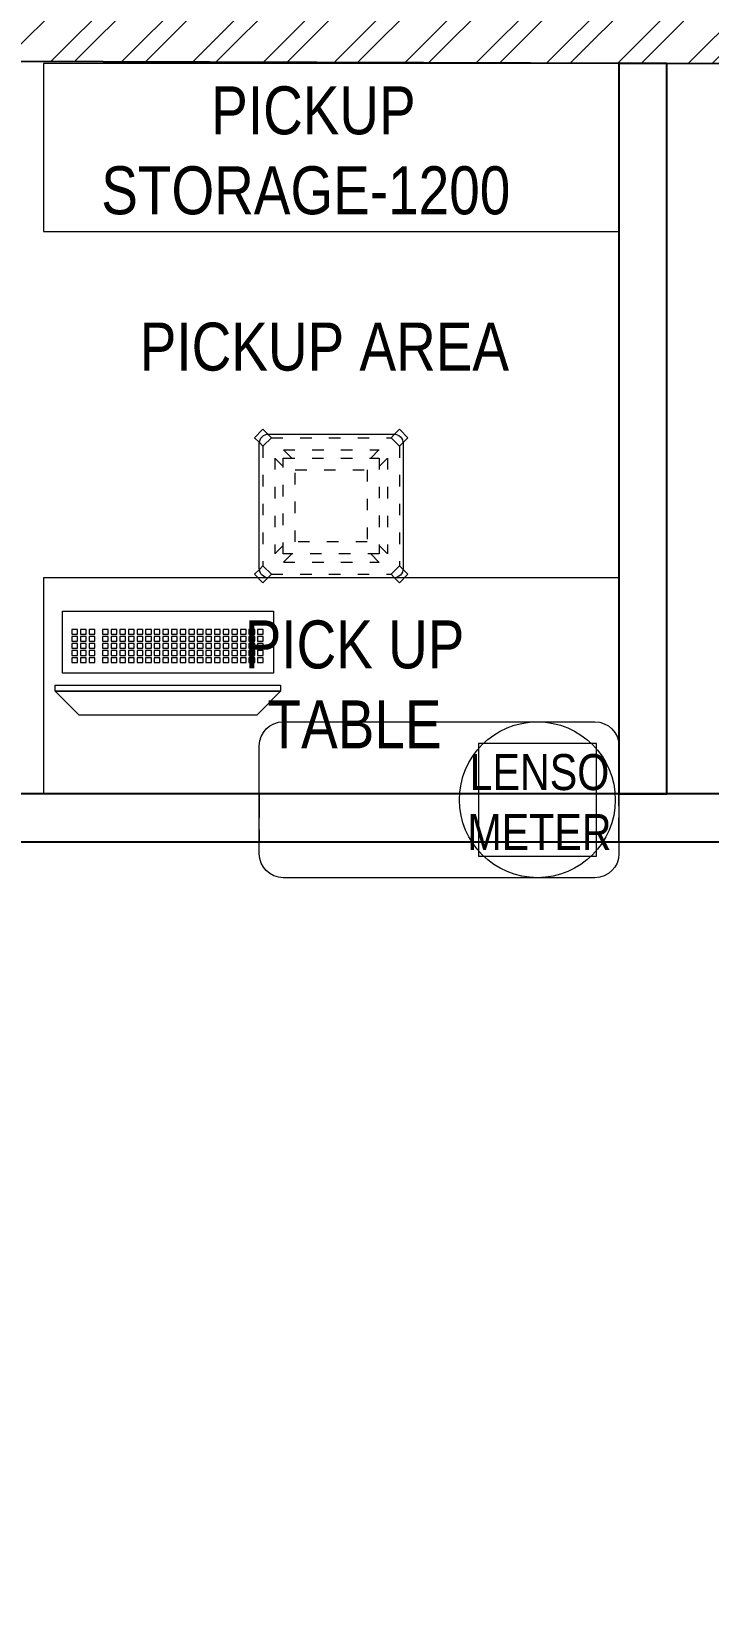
# Model space of a CAD drawing. Header units: millimetres. Extents: x 1938400 to 1950615, y 37176 to 49190.
# Drawn here: x 1941642 to 1943054, y 43253 to 46539 of the extents above; entities that cross this region are included whole.
import ezdxf

# ---------------------------------------------------------------- set-up
doc = ezdxf.new("R2010")
doc.units = ezdxf.units.MM
doc.header["$LTSCALE"] = 40
for name, pattern in [('a_p6_plan_L18$0$HIDDEN', [0.375, 0.25, -0.125]), ('ACAD_ISO03W100', [30, 12, -18]), ('CONTINOUS', [0])]:
    doc.linetypes.add(name, pattern=pattern)
doc.layers.add('A-CARPET AREA', color=3, linetype='CONTINOUS', lineweight=0, true_color=0x0aff0a)
doc.layers.add('A-WALL', color=1, linetype='Continuous')
for name, color, linetype, lineweight in [('LENS-CURTAIN', 5, 'a_p6_plan_L18$0$HIDDEN', 9), ('LENS-PARTITION', 21, 'Continuous', 25), ('LENS-TEXT', 31, 'Continuous', 5), ('LK-EQPMT', 3, 'Continuous', 18), ('LK-FF&E WALL', 1, 'Continuous', 9), ('LK-IT', 3, 'Continuous', 18), ('LN-ELEVATION-1', 81, 'Continuous', 13), ('LN-ELEVATION-2', 103, 'Continuous', 20), ('LN-ELEVATION-3', 125, 'a_p6_plan_L18$0$HIDDEN', 18), ('LN-ELEVATION-5', 167, 'Continuous', 5), ('LN-HATCH', 251, 'Continuous', 0)]:
    doc.layers.add(name, color=color, linetype=linetype, lineweight=lineweight)
doc.styles.add('LK TXT', font='Gill Sans MT Condensed Regular.ttf')

# ---------------------------------------------------------------- blocks, each defined once
blk = doc.blocks.new('*U34')
at = {"layer": 'LK-EQPMT', "ltscale": 12}
blk.add_lwpolyline([(5.986879315214991, 4.914598100478997), (-5.986879315214991, 4.914598100478997), (-5.986879315214991, -4.914598100478997), (5.986879315214991, -4.914598100478997)], close=True, dxfattribs=at)
blk = doc.blocks.new('*U35')
at = {"color": 0, "linetype": 'ByBlock', "lineweight": -2, "transparency": 16777216}
for p in [(0, 0), (17.96063794564497, 0), (35.92127589128995, 0), (53.88191383693492, 0), (71.8425517825799, 0), (89.80318972822487, 0), (107.7638276738698, 0), (125.7244656195148, 0), (143.6851035651598, 0), (161.6457415108048, 0), (179.6063794564497, 0), (197.5670174020947, 0), (215.5276553477397, 0), (233.4882932933847, 0), (251.4489312390296, 0), (269.4095691846746, 0), (287.3702071303196, 0), (305.3308450759646, 0), (323.2914830216096, 0), (-9e-16, -14.74379430143699), (-1.8e-15, -29.48758860287398), (17.96063794564497, -14.74379430143699), (17.96063794564497, -29.48758860287398), (35.92127589128995, -14.74379430143699), (35.92127589128995, -29.48758860287398), (53.88191383693492, -14.74379430143699), (53.88191383693492, -29.48758860287398), (71.8425517825799, -14.74379430143699), (71.8425517825799, -29.48758860287398), (89.80318972822487, -14.74379430143699), (89.80318972822487, -29.48758860287398), (107.7638276738698, -14.74379430143699), (107.7638276738698, -29.48758860287398), (125.7244656195148, -14.74379430143699), (125.7244656195148, -29.48758860287398), (143.6851035651598, -14.74379430143699), (143.6851035651598, -29.48758860287398), (161.6457415108048, -14.74379430143699), (161.6457415108048, -29.48758860287398), (179.6063794564497, -14.74379430143699), (179.6063794564497, -29.48758860287398), (197.5670174020947, -14.74379430143699), (197.5670174020947, -29.48758860287398), (215.5276553477397, -14.74379430143699), (215.5276553477397, -29.48758860287398), (233.4882932933847, -14.74379430143699), (233.4882932933847, -29.48758860287398), (251.4489312390296, -14.74379430143699), (251.4489312390296, -29.48758860287398), (269.4095691846746, -14.74379430143699), (269.4095691846746, -29.48758860287398), (287.3702071303196, -14.74379430143699), (287.3702071303196, -29.48758860287398), (305.3308450759646, -14.74379430143699), (305.3308450759646, -29.48758860287398), (323.2914830216096, -14.74379430143699), (323.2914830216096, -29.48758860287398), (-2.7e-15, -44.23138290431096), (-3.6e-15, -58.97517720574795), (17.96063794564497, -44.23138290431096), (17.96063794564497, -58.97517720574795), (35.92127589128995, -44.23138290431096), (35.92127589128994, -58.97517720574795), (53.88191383693492, -44.23138290431096), (53.88191383693492, -58.97517720574795), (71.8425517825799, -44.23138290431096), (71.8425517825799, -58.97517720574795), (89.80318972822487, -44.23138290431096), (89.80318972822487, -58.97517720574795), (107.7638276738698, -44.23138290431096), (107.7638276738698, -58.97517720574795), (125.7244656195148, -44.23138290431096), (125.7244656195148, -58.97517720574795), (143.6851035651598, -44.23138290431096), (143.6851035651598, -58.97517720574795), (161.6457415108048, -44.23138290431096), (161.6457415108048, -58.97517720574795), (179.6063794564497, -44.23138290431096), (179.6063794564497, -58.97517720574795), (197.5670174020947, -44.23138290431096), (197.5670174020947, -58.97517720574795), (215.5276553477397, -44.23138290431096), (215.5276553477397, -58.97517720574795), (233.4882932933847, -44.23138290431096), (233.4882932933847, -58.97517720574795), (251.4489312390296, -44.23138290431096), (251.4489312390296, -58.97517720574795), (269.4095691846746, -44.23138290431096), (269.4095691846746, -58.97517720574795), (287.3702071303196, -44.23138290431096), (287.3702071303196, -58.97517720574795), (305.3308450759646, -44.23138290431096), (305.3308450759646, -58.97517720574795), (323.2914830216096, -44.23138290431096), (323.2914830216096, -58.97517720574795)]:
    blk.add_blockref('*U34', p, dxfattribs=at)
blk = doc.blocks.new('*U32')
at = {"layer": 'LK-EQPMT', "ltscale": 12}
blk.add_lwpolyline([(5.986879315214991, 4.914598100478997), (-5.986879315214991, 4.914598100478997), (-5.986879315214991, -4.914598100478997), (5.986879315214991, -4.914598100478997)], close=True, dxfattribs=at)
blk = doc.blocks.new('*U33')
at = {"color": 0, "linetype": 'ByBlock', "lineweight": -2, "transparency": 16777216}
for p in [(0, 0), (17.96063794564497, 0), (35.92127589128995, 0), (-9e-16, -14.74379430143699), (-1.8e-15, -29.48758860287398), (17.96063794564497, -14.74379430143699), (17.96063794564497, -29.48758860287398), (35.92127589128995, -14.74379430143699), (35.92127589128995, -29.48758860287398), (-2.7e-15, -44.23138290431096), (-3.6e-15, -58.97517720574795), (17.96063794564497, -44.23138290431096), (17.96063794564497, -58.97517720574795), (35.92127589128995, -44.23138290431096), (35.92127589128994, -58.97517720574795)]:
    blk.add_blockref('*U32', p, dxfattribs=at)
blk = doc.blocks.new('KEYBOARD')
at = {"ltscale": 12}
blk.add_lwpolyline([(8.040144996717572, 2.91038e-11), (8.040144996717572, 129.0940371821052), (448.0401449967176, 129.0940371821052), (448.0401449967176, 2.91038e-11)], close=True, dxfattribs=at)
for name, p in [('*U35', (35.16895717114949, 101.6202952143818)), ('*U33', (386.6121428576974, 101.6202952143818))]:
    blk.add_blockref(name, p)
blk = doc.blocks.new('Pickup table PC')
at = {"layer": 'LN-ELEVATION-2', "ltscale": 0.5}
for points in [[(470, 50), (0, 50), (0, 62), (470, 62)], [(420, 0), (50, 0), (0, 50), (470, 50)]]:
    blk.add_lwpolyline(points, close=True, dxfattribs=at)
blk = doc.blocks.new('Stool')
at = {"layer": 'LN-ELEVATION-1', "ltscale": 0.5}
blk.add_lwpolyline([(-130, 300), (130, 300, -0.4142135623730951), (150, 280), (150, 20, -0.4142135623730951), (130, 0), (-130, 0, -0.4142135623730951), (-150, 20), (-150, 280, -0.4142135623730951)], format="xyb", close=True, dxfattribs=at)
at = {"layer": 'LN-ELEVATION-3', "linetype": 'ACAD_ISO03W100', "ltscale": 0.05}
for p, q in [((-100, 232.3223304701969), (-142.3743686703965, 274.6966991415247)), ((-142.3743686708621, 274.6966991410591), (-142.3743686708621, 25.30330085894093)), ((-82.3223304701969, 250), (-124.6966991401277, 292.374368671095)), ((-124.696699141059, 292.3743686703965), (124.6966991401277, 292.374368671095)), ((-99.69669914059341, 267.3743686703965), (99.69669913966207, 267.374368671095)), ((82.3223304701969, 250), (124.6966991401277, 292.374368671095)), ((100, 232.3223304701969), (142.3743686703965, 274.6966991415247)), ((142.3743686708621, 274.6966991410591), (142.3743686708621, 25.30330085894093)), ((-117.3743686703965, 249.6966991408263), (-117.3743686703965, 50.30330085847527)), ((117.3743686703965, 249.6966991408263), (117.3743686703965, 50.30330085847527)), ((-100, 67.67766952980308), (-142.3743686703965, 25.30330085847527)), ((100, 67.67766952980308), (142.3743686703965, 25.30330085847527)), ((-82.3223304701969, 50), (-124.6966991401277, 7.625631328905)), ((82.3223304701969, 50), (124.6966991401277, 7.625631328905)), ((-124.696699141059, 7.625631329603492), (124.6966991401277, 7.625631328905)), ((-99.69669914059341, 32.62563132960349), (99.69669913966207, 32.625631328905))]:
    blk.add_line(p, q, dxfattribs=at)
for points in [[(-132.2008663183078, 299.8785358476453), (-124.696699141059, 292.3743686703965), (-142.3743686708621, 274.6966991410591), (-149.8785358476452, 282.200866318075)], [(132.2008663183078, 299.8785358476453), (124.696699141059, 292.3743686703965), (142.3743686708621, 274.6966991410591), (149.8785358476452, 282.200866318075)], [(-132.2008663183078, 0.1214641523547471), (-124.696699141059, 7.625631329603492), (-142.3743686708621, 25.30330085894093), (-149.8785358476452, 17.79913368192501)], [(132.2008663183078, 0.1214641523547471), (124.696699141059, 7.625631329603492), (142.3743686708621, 25.30330085894093), (149.8785358476452, 17.79913368192501)]]:
    blk.add_lwpolyline(points, dxfattribs=at)
for points in [[(-100, 250), (100, 250), (100, 50), (-100, 50)], [(-75, 225), (75, 225), (75, 75), (-75, 75)]]:
    blk.add_lwpolyline(points, close=True, dxfattribs=at)
at = {"layer": 'LN-ELEVATION-5', "ltscale": 0.5}
for points in [[(-149.8785358476452, 282.200866318075), (-160.0520382001995, 292.3743686706293), (-142.3743686708621, 310.0520381999668), (-132.2008663183078, 299.8785358478782)], [(149.8785358476452, 282.200866318075), (160.0520382001995, 292.3743686706293), (142.3743686708621, 310.0520381999668), (132.2008663183078, 299.8785358478782)], [(-149.8785358476452, 17.79913368192501), (-160.0520382001995, 7.625631329370661), (-142.3743686708621, -10.05203819996677), (-132.2008663183078, 0.1214641521219164)], [(149.8785358476452, 17.79913368192501), (160.0520382001995, 7.625631329370661), (142.3743686708621, -10.05203819996677), (132.2008663183078, 0.1214641521219164)]]:
    blk.add_lwpolyline(points, dxfattribs=at)
blk = doc.blocks.new('A$Cbc15f9d8')
at = {"layer": 'LN-HATCH'}
h = blk.add_hatch(dxfattribs=at)
h.set_pattern_fill('ANSI32', color=256, scale=11, angle=180)
h.set_pattern_definition([(225, (-4658256.187308483, -44958.98772636195), (74.08711299882052, -74.08711299882054), []), (225, (-4658305.578738483, -44958.98772636195), (74.08711299882052, -74.08711299882054), [])])
h.paths.add_polyline_path([(-1249.826642777771, 784.1614988286746), (-1250.520678231493, 554.1625459733186), (8628.43434465118, 524.3522144289454), (8616.460724287668, -3443.629720058409), (8846.45967714302, -3444.323755512595), (8846.59284615889, -3394.323932853178), (8859.127332961187, 753.6571318301138)])
h.paths.add_polyline_path([(-1242.361235323362, 3258.150235200184), (-3302.351856553927, 3264.366378836218), (-3309.029684644193, 1051.376454184181), (-3079.030731787905, 1050.682418729528), (-3073.046939152293, 3033.673390525743), (-1473.054223633371, 3028.845317798551), (-1479.650577996857, 842.8552702207817), (-1249.651625141501, 842.1612347665941)])
h.paths.add_polyline_path([(-2280.515988847241, 557.2706177913349), (-2279.646935756318, 845.2693065846105), (-2872.644235945307, 847.058711038786), (-2873.51328903623, 559.0600222455105)])
h.paths.add_polyline_path([(-3321.187375280076, -2977.60520258185), (-3091.188422424719, -2978.299238036503), (-3080.512346606702, 559.6846541546983), (-3310.511299462989, 560.3786896093517)])
h.paths.add_polyline_path([(-3092.57045824267, -3436.297152853688), (-3322.569411098957, -3435.6031173995), (-3332.005275733769, -6562.58888079191), (-3102.006322878413, -6563.282916246098)])
h.paths.add_polyline_path([(-2508.571574180387, -8077.080524593709), (-2507.808135180734, -7824.081676452071), (-3105.805412605405, -7822.27718427044), (-3104.094464333728, -7255.279765708488), (-3334.093417189084, -7254.585730253835), (-3336.567804461346, -8074.581996956956)])
h.paths.add_polyline_path([(2268.127875007689, -7852.493409803253), (2270.710893915966, -6996.497307000332), (1827.71291080676, -6995.160534364288), (1825.129891898483, -7851.156637166742), (1604.130898066796, -7850.489759621327), (1603.409704703837, -8089.488671502214), (2489.40567092225, -8092.16221677477), (2490.12686428614, -7853.163304893882)])
h.paths.add_polyline_path([(8832.376792507244, -8111.302507592016), (8836.857902007177, -6626.29120752553), (8836.800742821768, -6626.290969675989), (8837.008724780753, -6576.309496141154), (8607.009771924466, -6575.615460686503), (8603.162401469424, -7850.609655865584), (6990.169745136984, -7845.742355047844), (6989.385183319448, -8105.741171319619)])
at = {"layer": 'A-WALL'}
blk.add_line((8628.43434465118, 524.3522144289454), (-1250.520678231493, 554.1625459733186), dxfattribs=at)

msp = doc.modelspace()

# ---------------------------------------------------------------- linework, layer by layer
at = {"layer": 'LENS-CURTAIN', "ltscale": 5}
msp.add_lwpolyline([(1942117.228508811, 44849.67205929843), (1942867.22850881, 44849.67205929843), (1942867.22850881, 44949.67205929842), (1942117.228508811, 44949.67205929842)], close=True, dxfattribs=at)
at = {"layer": 'LENS-PARTITION'}
for points in [[(1942867.22850881, 44949.67205929842), (1942967.22850881, 44949.67205929842), (1942967.22850881, 46472.00199732501), (1942867.22850881, 46472.00199732501)], [(1944617.228508811, 44949.67205929842), (1941397.786652988, 44949.67205925708), (1941397.786652988, 44849.67205925707), (1944617.228508811, 44849.67205929843)]]:
    msp.add_lwpolyline(points, close=True, dxfattribs=at)
at = {"layer": 'LK-EQPMT'}
msp.add_lwpolyline([(1942820.12486394, 44819.67205412773), (1942820.12486394, 45054.67205412773), (1942574.12486394, 45054.67205412773), (1942574.12486394, 44819.67205412773)], close=True, dxfattribs=at)
at = {"layer": 'LK-FF&E WALL'}
for points in [[(1942867.22850881, 46122.00199732502), (1942867.22850881, 46472.00199732501), (1941667.22850881, 46472.00199732501), (1941667.22850881, 46122.00199732502)], [(1941667.22850881, 44949.67205929842), (1942867.22850881, 44949.67205929842), (1942867.22850881, 45399.67205929842), (1941667.22850881, 45399.67205929842)]]:
    msp.add_lwpolyline(points, close=True, dxfattribs=at)
msp.add_lwpolyline([(1942117.228508811, 44824.67205863907), (1942117.228508811, 45049.67204961641, -0.4142135623730951), (1942167.228508811, 45099.67204961641), (1942817.22850881, 45099.67204961641, -0.4142135623730951), (1942867.22850881, 45049.67204961641), (1942867.22850881, 44824.67205863907, -0.4142135623730951), (1942817.22850881, 44774.67205863907), (1942167.228508811, 44774.67205863907, -0.4142135623730951)], format="xyb", close=True, dxfattribs=at)
msp.add_circle((1942697.12486394, 44937.17205412773), 162.4999954886734, dxfattribs=at)

# ---------------------------------------------------------------- block references
at = {"layer": 'A-CARPET AREA'}
msp.add_blockref('A$Cbc15f9d8', (1941738.794164159, 45925.31984486948), dxfattribs=at)
at = {"layer": 'LK-FF&E WALL'}
msp.add_blockref('Stool', (1942267.22850881, 45399.67205929842), dxfattribs=at)
at = {"layer": 'LK-IT', "ltscale": 0.5, "rotation": 180}
msp.add_blockref('KEYBOARD', (1942154.8104312, 45330.0107420753), dxfattribs=at)
at = {"layer": 'LK-IT'}
msp.add_blockref('Pickup table PC', (1941691.770286203, 45113.79565431191), dxfattribs=at)

# ---------------------------------------------------------------- texts
at = {"layer": 'LENS-TEXT', "color": 0, "linetype": 'Continuous', "ltscale": 3, "attachment_point": 5, "style": 'LK TXT'}
for s, width, gutter_width, insert, char_height in [(' PICKUP STORAGE-1200', 1099.486866972408, 0.9999999999999992, (1942214.146307955, 46290.45650990252), 100), ('PICKUP AREA', 917.0847780748493, 0.9999999999999992, (1942252.932959632, 45881.2310409011), 100), ('PICK UP TABLE', 783.9636358173434, 0.9999999999999992, (1942315.796627144, 45177.68190606118), 100), ('LENSO\\PMETER', 353.0555573365615, 0.5, (1942701.424951051, 44932.35455254769), 75)]:
    msp.add_mtext_dynamic_manual_height_columns(s, width=width, gutter_width=gutter_width, heights=[0], dxfattribs=dict(at, insert=insert, char_height=char_height))

doc.saveas('drawing.dxf')
